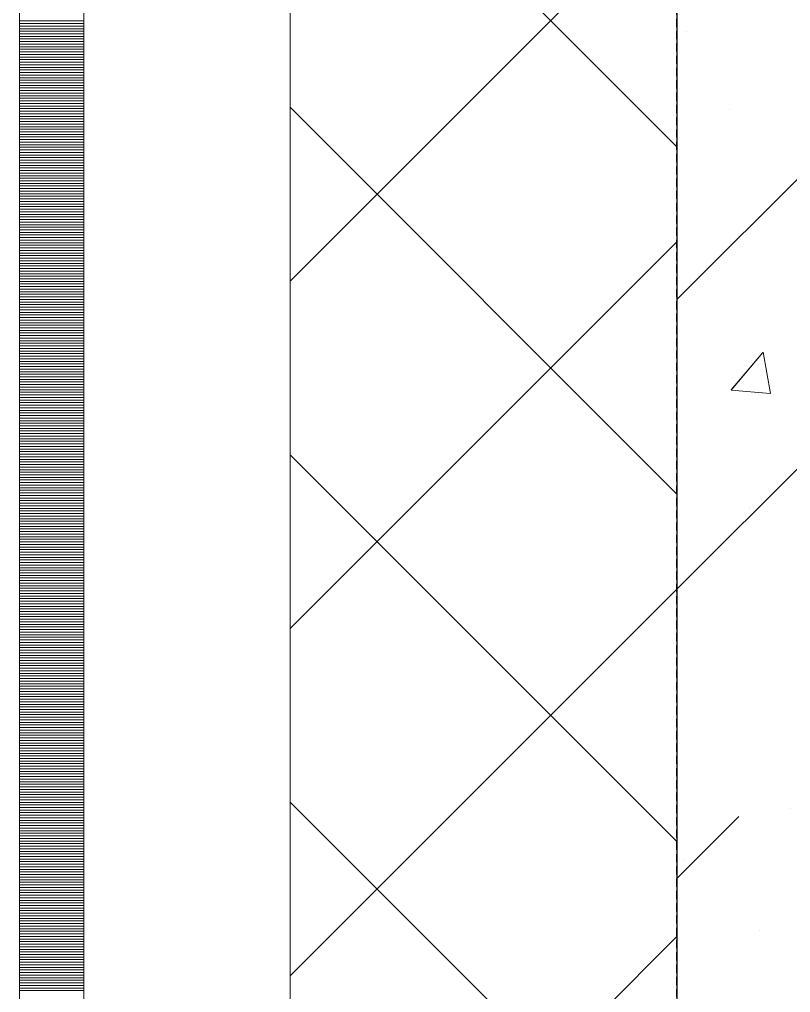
# Model space of a CAD drawing. Header units: millimetres. Extents: x 470010 to 1231400, y -134005 to 421770.
# Drawn here: x 672518.6 to 672817.6, y -70921.2 to -70543.9 of the extents above; entities that cross this region are included whole.
import ezdxf
from ezdxf.enums import TextEntityAlignment as Align

# ---------------------------------------------------------------- set-up
doc = ezdxf.new("R2010")
doc.units = ezdxf.units.MM
doc.linetypes.add('DASHED', pattern=[19.05, 12.7, -6.35])
doc.linetypes.add('HIDDEN2', pattern=[4.7625, 3.175, -1.5875])
doc.layers.get('Defpoints').update_dxf_attribs({"color": 140})
doc.layers.add('АР_Делит', color=120, linetype='Continuous', lineweight=0, plot=False)
for name, color, linetype, lineweight in [('АР_Колонны', 70, 'Continuous', 30), ('АР_Стены ЖБ', 7, 'Continuous', 35), ('АР_Стены ПЕНОблок', 52, 'Continuous', 20), ('АР_Тонкая', 254, 'Continuous', 5), ('АР_Утеплитель', 31, 'Continuous', 0), ('АР_Штриховка', 8, 'Continuous', 0)]:
    doc.layers.add(name, color=color, linetype=linetype, lineweight=lineweight)
doc.layers.add('РД_Оси_100', color=7, linetype='Continuous', lineweight=0, true_color=0x525252)
doc.styles.add('style1', font='ARIALN.TTF')

# ---------------------------------------------------------------- blocks, each defined once
blk = doc.blocks.new('СОШ_2200_АР_ОСИ_М100_28.05.24')
at = {"layer": 'АР_Делит', "color": 251, "linetype": 'DASHED', "true_color": 0x636466}
blk.add_lwpolyline([(114955, 135155), (114955, -355), (93595.036, -355), (93595.036, 13855), (94145, 13855), (94145, 68320), (66055, 68320), (66055, 13857.73), (83455, 13857.73), (83455, -355), (45245, -355), (45245, 13145), (44695, 13145), (44695, 26755), (45245, 26755), (45245, 68320), (20455, 68320), (20455, 26755), (27955, 26755), (27955, 13145), (-355, 13145), (-355, 100855)], dxfattribs=at)
blk = doc.blocks.new('A$C9108343f')
at = {"layer": 'АР_Колонны', "color": 18, "linetype": 'HIDDEN2', "lineweight": 25, "true_color": 0x000000}
blk.add_line((7054.96, 29005), (7054.96, 30205), dxfattribs=at)
at = {"layer": 'АР_Колонны', "color": 18, "linetype": 'Continuous', "lineweight": 15, "true_color": 0x000000}
blk.add_line((7054.96, 30205), (7054.96, 29005), dxfattribs=at)
blk.add_line((7054.96, 30205), (7054.96, 29005), dxfattribs=at)
at = {"layer": 'АР_Стены ЖБ', "color": 18, "linetype": 'Continuous', "lineweight": 30, "true_color": 0x000000}
blk.add_line((7054.96, 30205), (7054.96, 29005), dxfattribs=at)
at = {"layer": 'АР_Стены ПЕНОблок', "color": 18, "linetype": 'Continuous', "lineweight": 20, "true_color": 0x000000}
blk.add_line((7054.96, 97555), (7054.96, 21355), dxfattribs=at)
at = {"layer": 'АР_Тонкая', "color": 18, "linetype": 'Continuous', "lineweight": 5, "true_color": 0x000000}
for p, q in [((6799.96, 97555), (6799.96, 21355)), ((6824.96, 97555), (6824.96, 21355)), ((6824.96, 21355), (6824.96, 97555)), ((6904.96, 21355), (6904.96, 97555))]:
    blk.add_line(p, q, dxfattribs=at)
at = {"layer": 'АР_Утеплитель', "color": 18, "linetype": 'Continuous', "lineweight": 0, "true_color": 0x000000}
for p, q in [((6904.96, 97555), (6904.96, 21355)), ((7054.96, 21355), (7054.96, 97555))]:
    blk.add_line(p, q, dxfattribs=at)
at = {"layer": 'АР_Штриховка', "color": 18, "linetype": 'Continuous', "lineweight": 0, "true_color": 0x000000}
for p, q in [((7054.96, 29772.97), (6904.96, 29922.97)), ((6904.96, 29720.83), (7054.96, 29870.83)), ((6799.96, 29821.75), (6824.96, 29821.75)), ((6799.96, 29820.75), (6824.96, 29820.75)), ((6799.96, 29819.75), (6824.96, 29819.75)), ((6799.96, 29818.75), (6824.96, 29818.75)), ((6799.96, 29817.75), (6824.96, 29817.75)), ((6799.96, 29816.75), (6824.96, 29816.75)), ((7058.7, 29817.76), (7058.7, 29817.76)), ((6799.96, 29815.75), (6824.96, 29815.75)), ((6799.96, 29814.75), (6824.96, 29814.75)), ((6799.96, 29813.75), (6824.96, 29813.75)), ((6799.96, 29812.75), (6824.96, 29812.75)), ((6799.96, 29811.75), (6824.96, 29811.75)), ((6799.96, 29810.75), (6824.96, 29810.75)), ((6799.96, 29809.75), (6824.96, 29809.75)), ((6799.96, 29808.75), (6824.96, 29808.75)), ((6799.96, 29807.75), (6824.96, 29807.75)), ((6799.96, 29806.75), (6824.96, 29806.75)), ((6799.96, 29805.75), (6824.96, 29805.75)), ((6799.96, 29804.75), (6824.96, 29804.75)), ((6799.96, 29803.75), (6824.96, 29803.75)), ((6799.96, 29802.75), (6824.96, 29802.75)), ((6799.96, 29801.75), (6824.96, 29801.75)), ((6799.96, 29800.75), (6824.96, 29800.75)), ((6799.96, 29799.75), (6824.96, 29799.75)), ((6799.96, 29798.75), (6824.96, 29798.75)), ((6799.96, 29797.75), (6824.96, 29797.75)), ((6799.96, 29796.75), (6824.96, 29796.75)), ((6799.96, 29795.75), (6824.96, 29795.75)), ((6799.96, 29794.75), (6824.96, 29794.75)), ((6799.96, 29793.75), (6824.96, 29793.75)), ((6799.96, 29792.75), (6824.96, 29792.75)), ((6799.96, 29791.75), (6824.96, 29791.75)), ((6799.96, 29790.75), (6824.96, 29790.75)), ((6799.96, 29789.75), (6824.96, 29789.75)), ((6799.96, 29788.75), (6824.96, 29788.75)), ((6799.96, 29787.75), (6824.96, 29787.75)), ((6799.96, 29786.75), (6824.96, 29786.75)), ((7054.96, 29638.26), (6904.96, 29788.26)), ((7075.39, 29787.38), (7075.39, 29787.38)), ((6799.96, 29785.75), (6824.96, 29785.75)), ((6799.96, 29784.75), (6824.96, 29784.75)), ((6799.96, 29783.75), (6824.96, 29783.75)), ((6799.96, 29782.75), (6824.96, 29782.75)), ((6799.96, 29781.75), (6824.96, 29781.75)), ((6799.96, 29780.75), (6824.96, 29780.75)), ((6799.96, 29779.75), (6824.96, 29779.75)), ((6799.96, 29778.75), (6824.96, 29778.75)), ((6799.96, 29777.75), (6824.96, 29777.75)), ((6799.96, 29776.75), (6824.96, 29776.75)), ((6799.96, 29775.75), (6824.96, 29775.75)), ((6799.96, 29774.75), (6824.96, 29774.75)), ((6799.96, 29773.75), (6824.96, 29773.75)), ((6799.96, 29772.75), (6824.96, 29772.75)), ((6799.96, 29771.75), (6824.96, 29771.75)), ((6799.96, 29770.75), (6824.96, 29770.75)), ((6799.96, 29769.75), (6824.96, 29769.75)), ((6799.96, 29768.75), (6824.96, 29768.75)), ((6799.96, 29767.75), (6824.96, 29767.75)), ((6799.96, 29766.75), (6824.96, 29766.75)), ((6799.96, 29765.75), (6824.96, 29765.75)), ((6799.96, 29764.75), (6824.96, 29764.75)), ((6799.96, 29763.75), (6824.96, 29763.75)), ((6799.96, 29762.75), (6824.96, 29762.75)), ((6799.96, 29761.75), (6824.96, 29761.75)), ((6799.96, 29760.75), (6824.96, 29760.75)), ((6799.96, 29759.75), (6824.96, 29759.75)), ((6799.96, 29758.75), (6824.96, 29758.75)), ((6799.96, 29757.75), (6824.96, 29757.75)), ((6799.96, 29756.75), (6824.96, 29756.75)), ((6799.96, 29755.75), (6824.96, 29755.75)), ((6799.96, 29754.75), (6824.96, 29754.75)), ((6799.96, 29753.75), (6824.96, 29753.75)), ((6799.96, 29752.75), (6824.96, 29752.75)), ((6799.96, 29751.75), (6824.96, 29751.75)), ((6799.96, 29750.75), (6824.96, 29750.75)), ((6799.96, 29749.75), (6824.96, 29749.75)), ((6799.96, 29748.75), (6824.96, 29748.75)), ((6799.96, 29747.75), (6824.96, 29747.75)), ((6799.96, 29746.75), (6824.96, 29746.75)), ((6799.96, 29745.75), (6824.96, 29745.75)), ((6799.96, 29744.75), (6824.96, 29744.75)), ((6799.96, 29743.75), (6824.96, 29743.75)), ((6799.96, 29742.75), (6824.96, 29742.75)), ((6799.96, 29741.75), (6824.96, 29741.75)), ((6799.96, 29740.75), (6824.96, 29740.75)), ((6799.96, 29739.75), (6824.96, 29739.75)), ((6799.96, 29738.75), (6824.96, 29738.75)), ((6799.96, 29737.75), (6824.96, 29737.75)), ((6799.96, 29736.75), (6824.96, 29736.75)), ((6799.96, 29735.75), (6824.96, 29735.75)), ((6799.96, 29734.75), (6824.96, 29734.75)), ((6799.96, 29733.75), (6824.96, 29733.75)), ((6904.96, 29586.13), (7054.96, 29736.13)), ((6799.96, 29732.75), (6824.96, 29732.75)), ((6799.96, 29731.75), (6824.96, 29731.75)), ((6799.96, 29730.75), (6824.96, 29730.75)), ((6799.96, 29729.75), (6824.96, 29729.75)), ((6799.96, 29728.75), (6824.96, 29728.75)), ((6799.96, 29727.75), (6824.96, 29727.75)), ((6799.96, 29726.75), (6824.96, 29726.75)), ((6799.96, 29725.75), (6824.96, 29725.75)), ((6799.96, 29724.75), (6824.96, 29724.75)), ((6799.96, 29723.75), (6824.96, 29723.75)), ((6799.96, 29722.75), (6824.96, 29722.75)), ((6799.96, 29721.75), (6824.96, 29721.75)), ((6799.96, 29720.75), (6824.96, 29720.75)), ((6799.96, 29719.75), (6824.96, 29719.75)), ((6799.96, 29718.75), (6824.96, 29718.75)), ((6799.96, 29717.75), (6824.96, 29717.75)), ((6799.96, 29716.75), (6824.96, 29716.75)), ((6799.96, 29715.75), (6824.96, 29715.75)), ((6799.96, 29714.75), (6824.96, 29714.75)), ((6799.96, 29713.75), (6824.96, 29713.75)), ((6799.96, 29712.75), (6824.96, 29712.75)), ((6799.96, 29711.75), (6824.96, 29711.75)), ((6799.96, 29710.75), (6824.96, 29710.75)), ((6799.96, 29709.75), (6824.96, 29709.75)), ((6799.96, 29708.75), (6824.96, 29708.75)), ((6799.96, 29707.75), (6824.96, 29707.75)), ((6799.96, 29706.75), (6824.96, 29706.75)), ((6799.96, 29705.75), (6824.96, 29705.75)), ((6799.96, 29704.75), (6824.96, 29704.75)), ((6799.96, 29703.75), (6824.96, 29703.75)), ((6799.96, 29702.75), (6824.96, 29702.75)), ((6799.96, 29701.75), (6824.96, 29701.75)), ((6799.96, 29700.75), (6824.96, 29700.75)), ((6799.96, 29699.75), (6824.96, 29699.75)), ((6799.96, 29698.75), (6824.96, 29698.75)), ((6799.96, 29697.75), (6824.96, 29697.75)), ((6799.96, 29696.75), (6824.96, 29696.75)), ((6799.96, 29695.75), (6824.96, 29695.75)), ((6799.96, 29694.75), (6824.96, 29694.75)), ((6799.96, 29693.75), (6824.96, 29693.75)), ((6799.96, 29692.75), (6824.96, 29692.75)), ((6799.96, 29691.75), (6824.96, 29691.75)), ((7075.99, 29678.64), (7088.24, 29693.24)), ((7091.32, 29677.34), (7088.39, 29693.26)), ((6799.96, 29690.75), (6824.96, 29690.75)), ((6799.96, 29689.75), (6824.96, 29689.75)), ((6799.96, 29688.75), (6824.96, 29688.75)), ((6799.96, 29687.75), (6824.96, 29687.75)), ((6799.96, 29686.75), (6824.96, 29686.75)), ((6799.96, 29685.75), (6824.96, 29685.75)), ((6799.96, 29684.75), (6824.96, 29684.75)), ((6799.96, 29683.75), (6824.96, 29683.75)), ((6799.96, 29682.75), (6824.96, 29682.75)), ((6799.96, 29681.75), (6824.96, 29681.75)), ((6799.96, 29680.75), (6824.96, 29680.75)), ((6799.96, 29679.75), (6824.96, 29679.75)), ((6799.96, 29678.75), (6824.96, 29678.75)), ((6799.96, 29677.75), (6824.96, 29677.75)), ((6799.96, 29676.75), (6824.96, 29676.75)), ((7075.99, 29678.64), (7091.18, 29677.31)), ((6799.96, 29675.75), (6824.96, 29675.75)), ((6799.96, 29674.75), (6824.96, 29674.75)), ((6799.96, 29673.75), (6824.96, 29673.75)), ((6799.96, 29672.75), (6824.96, 29672.75)), ((6799.96, 29671.75), (6824.96, 29671.75)), ((6799.96, 29670.75), (6824.96, 29670.75)), ((6799.96, 29669.75), (6824.96, 29669.75)), ((6799.96, 29668.75), (6824.96, 29668.75)), ((6799.96, 29667.75), (6824.96, 29667.75)), ((6799.96, 29666.75), (6824.96, 29666.75)), ((6799.96, 29665.75), (6824.96, 29665.75)), ((6799.96, 29664.75), (6824.96, 29664.75)), ((6799.96, 29663.75), (6824.96, 29663.75)), ((6799.96, 29662.75), (6824.96, 29662.75)), ((6799.96, 29661.75), (6824.96, 29661.75)), ((6799.96, 29660.75), (6824.96, 29660.75)), ((6799.96, 29659.75), (6824.96, 29659.75)), ((6799.96, 29658.75), (6824.96, 29658.75)), ((6799.96, 29657.75), (6824.96, 29657.75)), ((6799.96, 29656.75), (6824.96, 29656.75)), ((6799.96, 29655.75), (6824.96, 29655.75)), ((6799.96, 29654.75), (6824.96, 29654.75)), ((6799.96, 29653.75), (6824.96, 29653.75)), ((6799.96, 29652.75), (6824.96, 29652.75)), ((6799.96, 29651.75), (6824.96, 29651.75)), ((6799.96, 29650.75), (6824.96, 29650.75)), ((7054.96, 29503.56), (6904.96, 29653.56)), ((6799.96, 29649.75), (6824.96, 29649.75)), ((6799.96, 29648.75), (6824.96, 29648.75)), ((6799.96, 29647.75), (6824.96, 29647.75)), ((6799.96, 29646.75), (6824.96, 29646.75)), ((6799.96, 29645.75), (6824.96, 29645.75)), ((6799.96, 29644.75), (6824.96, 29644.75)), ((6799.96, 29643.75), (6824.96, 29643.75)), ((6799.96, 29642.75), (6824.96, 29642.75)), ((6799.96, 29641.75), (6824.96, 29641.75)), ((6799.96, 29640.75), (6824.96, 29640.75)), ((6799.96, 29639.75), (6824.96, 29639.75)), ((6799.96, 29638.75), (6824.96, 29638.75)), ((6799.96, 29637.75), (6824.96, 29637.75)), ((6799.96, 29636.75), (6824.96, 29636.75)), ((6799.96, 29635.75), (6824.96, 29635.75)), ((6799.96, 29634.75), (6824.96, 29634.75)), ((6799.96, 29633.75), (6824.96, 29633.75)), ((6799.96, 29632.75), (6824.96, 29632.75)), ((6799.96, 29631.75), (6824.96, 29631.75)), ((7083.01, 29633), (7083.01, 29633)), ((6799.96, 29630.75), (6824.96, 29630.75)), ((6799.96, 29629.75), (6824.96, 29629.75)), ((6799.96, 29628.75), (6824.96, 29628.75)), ((6799.96, 29627.75), (6824.96, 29627.75)), ((6799.96, 29626.75), (6824.96, 29626.75)), ((6799.96, 29625.75), (6824.96, 29625.75)), ((6799.96, 29624.75), (6824.96, 29624.75)), ((6799.96, 29623.75), (6824.96, 29623.75)), ((6799.96, 29622.75), (6824.96, 29622.75)), ((6799.96, 29621.75), (6824.96, 29621.75)), ((6799.96, 29620.75), (6824.96, 29620.75)), ((6799.96, 29619.75), (6824.96, 29619.75)), ((6799.96, 29618.75), (6824.96, 29618.75)), ((6799.96, 29617.75), (6824.96, 29617.75)), ((6799.96, 29616.75), (6824.96, 29616.75)), ((6799.96, 29615.75), (6824.96, 29615.75)), ((6799.96, 29614.75), (6824.96, 29614.75)), ((6799.96, 29613.75), (6824.96, 29613.75)), ((6799.96, 29612.75), (6824.96, 29612.75)), ((6799.96, 29611.75), (6824.96, 29611.75)), ((6799.96, 29610.75), (6824.96, 29610.75)), ((6799.96, 29609.75), (6824.96, 29609.75)), ((6799.96, 29608.75), (6824.96, 29608.75)), ((6799.96, 29607.75), (6824.96, 29607.75)), ((6799.96, 29606.75), (6824.96, 29606.75)), ((6799.96, 29605.75), (6824.96, 29605.75)), ((6799.96, 29604.75), (6824.96, 29604.75)), ((6799.96, 29603.75), (6824.96, 29603.75)), ((6799.96, 29602.75), (6824.96, 29602.75)), ((6799.96, 29601.75), (6824.96, 29601.75)), ((6904.96, 29451.42), (7054.96, 29601.42)), ((6799.96, 29600.75), (6824.96, 29600.75)), ((6799.96, 29599.75), (6824.96, 29599.75)), ((6799.96, 29598.75), (6824.96, 29598.75)), ((6799.96, 29597.75), (6824.96, 29597.75)), ((6799.96, 29596.75), (6824.96, 29596.75)), ((6799.96, 29595.75), (6824.96, 29595.75)), ((6799.96, 29594.75), (6824.96, 29594.75)), ((6799.96, 29593.75), (6824.96, 29593.75)), ((6799.96, 29592.75), (6824.96, 29592.75)), ((6799.96, 29591.75), (6824.96, 29591.75)), ((6799.96, 29590.75), (6824.96, 29590.75)), ((6799.96, 29589.75), (6824.96, 29589.75)), ((6799.96, 29588.75), (6824.96, 29588.75)), ((6799.96, 29587.75), (6824.96, 29587.75)), ((6799.96, 29586.75), (6824.96, 29586.75)), ((6799.96, 29585.75), (6824.96, 29585.75)), ((6799.96, 29584.75), (6824.96, 29584.75)), ((6799.96, 29583.75), (6824.96, 29583.75)), ((6799.96, 29582.75), (6824.96, 29582.75)), ((6799.96, 29581.75), (6824.96, 29581.75)), ((6799.96, 29580.75), (6824.96, 29580.75)), ((6799.96, 29579.75), (6824.96, 29579.75)), ((6799.96, 29578.75), (6824.96, 29578.75)), ((6799.96, 29577.75), (6824.96, 29577.75)), ((6799.96, 29576.75), (6824.96, 29576.75)), ((6799.96, 29575.75), (6824.96, 29575.75)), ((6799.96, 29574.75), (6824.96, 29574.75)), ((6799.96, 29573.75), (6824.96, 29573.75)), ((6799.96, 29572.75), (6824.96, 29572.75)), ((6799.96, 29571.75), (6824.96, 29571.75)), ((6799.96, 29570.75), (6824.96, 29570.75)), ((6799.96, 29569.75), (6824.96, 29569.75)), ((6799.96, 29568.75), (6824.96, 29568.75)), ((6799.96, 29567.75), (6824.96, 29567.75)), ((6799.96, 29566.75), (6824.96, 29566.75)), ((6799.96, 29565.75), (6824.96, 29565.75)), ((6799.96, 29564.75), (6824.96, 29564.75)), ((6799.96, 29563.75), (6824.96, 29563.75)), ((6799.96, 29562.75), (6824.96, 29562.75)), ((6799.96, 29561.75), (6824.96, 29561.75)), ((6799.96, 29560.75), (6824.96, 29560.75)), ((6799.96, 29559.75), (6824.96, 29559.75)), ((6799.96, 29558.75), (6824.96, 29558.75)), ((6799.96, 29557.75), (6824.96, 29557.75)), ((6799.96, 29556.75), (6824.96, 29556.75)), ((6799.96, 29555.75), (6824.96, 29555.75)), ((6799.96, 29554.75), (6824.96, 29554.75)), ((6799.96, 29553.75), (6824.96, 29553.75)), ((6799.96, 29552.75), (6824.96, 29552.75)), ((6799.96, 29551.75), (6824.96, 29551.75)), ((6799.96, 29550.75), (6824.96, 29550.75)), ((6799.96, 29549.75), (6824.96, 29549.75)), ((6799.96, 29548.75), (6824.96, 29548.75)), ((6799.96, 29547.75), (6824.96, 29547.75)), ((6799.96, 29546.75), (6824.96, 29546.75)), ((6799.96, 29545.75), (6824.96, 29545.75)), ((6799.96, 29544.75), (6824.96, 29544.75)), ((6799.96, 29543.75), (6824.96, 29543.75)), ((6799.96, 29542.75), (6824.96, 29542.75)), ((6799.96, 29541.75), (6824.96, 29541.75)), ((6799.96, 29540.75), (6824.96, 29540.75)), ((6799.96, 29539.75), (6824.96, 29539.75)), ((6799.96, 29538.75), (6824.96, 29538.75)), ((6799.96, 29537.75), (6824.96, 29537.75)), ((6799.96, 29536.75), (6824.96, 29536.75)), ((6799.96, 29535.75), (6824.96, 29535.75)), ((6799.96, 29534.75), (6824.96, 29534.75)), ((6799.96, 29533.75), (6824.96, 29533.75)), ((7054.96, 29534.03), (7055.17, 29534.11)), ((7054.96, 29533.48), (7055.13, 29533.98)), ((6799.96, 29532.75), (6824.96, 29532.75)), ((6799.96, 29531.75), (6824.96, 29531.75)), ((6799.96, 29530.75), (6824.96, 29530.75)), ((6799.96, 29529.75), (6824.96, 29529.75)), ((6799.96, 29528.75), (6824.96, 29528.75)), ((6799.96, 29527.75), (6824.96, 29527.75)), ((6799.96, 29526.75), (6824.96, 29526.75)), ((6799.96, 29525.75), (6824.96, 29525.75)), ((6799.96, 29524.75), (6824.96, 29524.75)), ((6799.96, 29523.75), (6824.96, 29523.75)), ((6799.96, 29522.75), (6824.96, 29522.75)), ((6799.96, 29521.75), (6824.96, 29521.75)), ((6799.96, 29520.75), (6824.96, 29520.75)), ((6799.96, 29519.75), (6824.96, 29519.75)), ((6799.96, 29518.75), (6824.96, 29518.75)), ((7054.96, 29368.86), (6904.96, 29518.86)), ((6799.96, 29517.75), (6824.96, 29517.75)), ((6799.96, 29516.75), (6824.96, 29516.75)), ((6799.96, 29515.75), (6824.96, 29515.75)), ((6799.96, 29514.75), (6824.96, 29514.75)), ((7098.93, 29516.33), (7098.93, 29516.33)), ((6799.96, 29513.75), (6824.96, 29513.75)), ((6799.96, 29512.75), (6824.96, 29512.75)), ((6799.96, 29511.75), (6824.96, 29511.75)), ((6799.96, 29510.75), (6824.96, 29510.75)), ((6799.96, 29509.75), (6824.96, 29509.75)), ((6799.96, 29508.75), (6824.96, 29508.75)), ((6799.96, 29507.75), (6824.96, 29507.75)), ((6799.96, 29506.75), (6824.96, 29506.75)), ((6799.96, 29505.75), (6824.96, 29505.75)), ((6799.96, 29504.75), (6824.96, 29504.75)), ((6799.96, 29503.75), (6824.96, 29503.75)), ((6799.96, 29502.75), (6824.96, 29502.75)), ((6799.96, 29501.75), (6824.96, 29501.75)), ((6799.96, 29500.75), (6824.96, 29500.75)), ((6799.96, 29499.75), (6824.96, 29499.75)), ((6799.96, 29498.75), (6824.96, 29498.75)), ((6799.96, 29497.75), (6824.96, 29497.75)), ((6799.96, 29496.75), (6824.96, 29496.75)), ((6799.96, 29495.75), (6824.96, 29495.75)), ((7057.96, 29496.12), (7057.96, 29496.12)), ((6799.96, 29494.75), (6824.96, 29494.75)), ((6799.96, 29493.75), (6824.96, 29493.75)), ((6799.96, 29492.75), (6824.96, 29492.75)), ((6799.96, 29491.75), (6824.96, 29491.75)), ((6799.96, 29490.75), (6824.96, 29490.75)), ((6799.96, 29489.75), (6824.96, 29489.75)), ((6799.96, 29488.75), (6824.96, 29488.75)), ((6799.96, 29487.75), (6824.96, 29487.75)), ((6799.96, 29486.75), (6824.96, 29486.75)), ((6799.96, 29485.75), (6824.96, 29485.75)), ((6799.96, 29484.75), (6824.96, 29484.75)), ((6799.96, 29483.75), (6824.96, 29483.75)), ((6799.96, 29482.75), (6824.96, 29482.75)), ((6799.96, 29481.75), (6824.96, 29481.75)), ((6799.96, 29480.75), (6824.96, 29480.75)), ((6799.96, 29479.75), (6824.96, 29479.75)), ((6799.96, 29478.75), (6824.96, 29478.75)), ((6799.96, 29477.75), (6824.96, 29477.75)), ((6799.96, 29476.75), (6824.96, 29476.75)), ((6799.96, 29475.75), (6824.96, 29475.75)), ((6799.96, 29474.75), (6824.96, 29474.75)), ((6799.96, 29473.75), (6824.96, 29473.75)), ((6799.96, 29472.75), (6824.96, 29472.75)), ((6799.96, 29471.75), (6824.96, 29471.75)), ((6799.96, 29470.75), (6824.96, 29470.75)), ((6799.96, 29469.75), (6824.96, 29469.75)), ((7087.1, 29469.09), (7087.1, 29469.09)), ((6799.96, 29468.75), (6824.96, 29468.75)), ((6799.96, 29467.75), (6824.96, 29467.75)), ((6799.96, 29466.75), (6824.96, 29466.75)), ((6799.96, 29465.75), (6824.96, 29465.75)), ((6904.96, 29316.72), (7054.96, 29466.72)), ((6799.96, 29464.75), (6824.96, 29464.75)), ((6799.96, 29463.75), (6824.96, 29463.75)), ((6799.96, 29462.75), (6824.96, 29462.75)), ((6799.96, 29461.75), (6824.96, 29461.75)), ((6799.96, 29460.75), (6824.96, 29460.75)), ((6799.96, 29459.75), (6824.96, 29459.75)), ((6799.96, 29458.75), (6824.96, 29458.75)), ((6799.96, 29457.75), (6824.96, 29457.75)), ((6799.96, 29456.75), (6824.96, 29456.75)), ((6799.96, 29455.75), (6824.96, 29455.75)), ((6799.96, 29454.75), (6824.96, 29454.75)), ((6799.96, 29453.75), (6824.96, 29453.75)), ((6799.96, 29452.75), (6824.96, 29452.75)), ((6799.96, 29451.75), (6824.96, 29451.75)), ((6799.96, 29450.75), (6824.96, 29450.75)), ((6799.96, 29449.75), (6824.96, 29449.75)), ((6799.96, 29448.75), (6824.96, 29448.75)), ((6799.96, 29447.75), (6824.96, 29447.75)), ((6799.96, 29446.75), (6824.96, 29446.75)), ((6799.96, 29445.75), (6824.96, 29445.75))]:
    blk.add_line(p, q, dxfattribs=at)
at = {"layer": 'АР_Штриховка', "color": 18, "linetype": 'Continuous', "lineweight": 5, "true_color": 0x000000}
for p, q in [((7054.96, 29713.68), (7163.18, 29821.9)), ((7054.96, 29601.42), (7274.96, 29821.42)), ((7054.96, 29489.17), (7078.99, 29513.2))]:
    blk.add_line(p, q, dxfattribs=at)
at = {"layer": 'РД_Оси_100'}
blk.add_blockref('СОШ_2200_АР_ОСИ_М100_28.05.24', (7154.96, 6755), dxfattribs=at)
at = {"layer": 'Defpoints', "color": 18, "true_color": 0x000000, "style": 'style1'}
for p in [(143949.34, 316089.12), (143974.98, 281639.5), (143890.4, 273244.71), (143839.99, 264276.81), (143967.75, 254892.38), (12251.96, 104178.14), (12382.58, 96023.14)]:
    blk.add_attdef('АР-ПОМЕЩЕНИЕ:НАИМЕНОВАНИЕ', text='', height=100, dxfattribs=at).set_placement(p, align=Align.MIDDLE)
at = {"layer": 'Defpoints', "color": 18, "true_color": 0x000000, "style": 'style1', "flags": 8}
for p in [(143951.3, 279099.09), (143848.34, 269251.11), (143875.33, 260094.25), (144049.74, 250824.7), (163419.28, 238153.36), (155897.46, 237965.97), (183037.2, 237965.97), (143342.94, 237876.19)]:
    blk.add_attdef('АР-ПОМЕЩЕНИЕ:НАИМЕНОВАНИЕ', text='', height=100, dxfattribs=at).set_placement(p, align=Align.MIDDLE)

msp = doc.modelspace()

# ---------------------------------------------------------------- linework, layer by layer
at = {"layer": 'АР_Колонны', "color": 18, "linetype": 'HIDDEN2', "lineweight": 25, "true_color": 0x000000}
msp.add_line((672773.57, -71361.242), (672773.57, -70161.242), dxfattribs=at)
at = {"layer": 'АР_Колонны', "color": 18, "linetype": 'Continuous', "lineweight": 15, "true_color": 0x000000}
msp.add_line((672773.57, -70161.242), (672773.57, -71361.242), dxfattribs=at)
msp.add_line((672773.57, -70161.242), (672773.57, -71361.242), dxfattribs=at)
at = {"layer": 'АР_Стены ЖБ', "color": 18, "linetype": 'Continuous', "lineweight": 30, "true_color": 0x000000}
msp.add_line((672773.57, -70161.242), (672773.57, -71361.242), dxfattribs=at)
at = {"layer": 'АР_Стены ПЕНОблок', "color": 18, "linetype": 'Continuous', "lineweight": 20, "true_color": 0x000000}
msp.add_line((672773.57, -2811.242), (672773.57, -79011.242), dxfattribs=at)
at = {"layer": 'АР_Тонкая', "color": 18, "linetype": 'Continuous', "lineweight": 5, "true_color": 0x000000}
for p, q in [((672518.57, -2811.242), (672518.57, -79011.242)), ((672543.57, -2811.242), (672543.57, -79011.242)), ((672543.57, -79011.242), (672543.57, -2811.242)), ((672623.57, -79011.242), (672623.57, -2811.242))]:
    msp.add_line(p, q, dxfattribs=at)
at = {"layer": 'АР_Утеплитель', "color": 18, "linetype": 'Continuous', "lineweight": 0, "true_color": 0x000000}
for p, q in [((672623.57, -2811.242), (672623.57, -79011.242)), ((672773.57, -79011.242), (672773.57, -2811.242))]:
    msp.add_line(p, q, dxfattribs=at)
at = {"layer": 'АР_Штриховка', "color": 18, "linetype": 'Continuous', "lineweight": 0, "true_color": 0x000000}
for p, q in [((672773.57, -70593.274), (672623.57, -70443.274)), ((672623.57, -70645.411), (672773.57, -70495.411)), ((672518.57, -70544.492), (672543.57, -70544.492)), ((672518.57, -70545.492), (672543.57, -70545.492)), ((672518.57, -70546.492), (672543.57, -70546.492)), ((672518.57, -70547.492), (672543.57, -70547.492)), ((672518.57, -70548.492), (672543.57, -70548.492)), ((672518.57, -70549.492), (672543.57, -70549.492)), ((672518.57, -70550.492), (672543.57, -70550.492)), ((672518.57, -70551.492), (672543.57, -70551.492)), ((672518.57, -70552.492), (672543.57, -70552.492)), ((672518.57, -70553.492), (672543.57, -70553.492)), ((672518.57, -70554.492), (672543.57, -70554.492)), ((672518.57, -70555.492), (672543.57, -70555.492)), ((672518.57, -70556.492), (672543.57, -70556.492)), ((672518.57, -70557.492), (672543.57, -70557.492)), ((672518.57, -70558.492), (672543.57, -70558.492)), ((672518.57, -70559.492), (672543.57, -70559.492)), ((672518.57, -70560.492), (672543.57, -70560.492)), ((672518.57, -70561.492), (672543.57, -70561.492)), ((672518.57, -70562.492), (672543.57, -70562.492)), ((672518.57, -70563.492), (672543.57, -70563.492)), ((672518.57, -70564.492), (672543.57, -70564.492)), ((672518.57, -70565.492), (672543.57, -70565.492)), ((672518.57, -70566.492), (672543.57, -70566.492)), ((672518.57, -70567.492), (672543.57, -70567.492)), ((672518.57, -70568.492), (672543.57, -70568.492)), ((672518.57, -70569.492), (672543.57, -70569.492)), ((672518.57, -70570.492), (672543.57, -70570.492)), ((672518.57, -70571.492), (672543.57, -70571.492)), ((672518.57, -70572.492), (672543.57, -70572.492)), ((672518.57, -70573.492), (672543.57, -70573.492)), ((672518.57, -70574.492), (672543.57, -70574.492)), ((672518.57, -70575.492), (672543.57, -70575.492)), ((672518.57, -70576.492), (672543.57, -70576.492)), ((672518.57, -70577.492), (672543.57, -70577.492)), ((672518.57, -70578.492), (672543.57, -70578.492)), ((672773.57, -70727.978), (672623.57, -70577.978)), ((672518.57, -70579.492), (672543.57, -70579.492)), ((672518.57, -70580.492), (672543.57, -70580.492)), ((672518.57, -70581.492), (672543.57, -70581.492)), ((672518.57, -70582.492), (672543.57, -70582.492)), ((672518.57, -70583.492), (672543.57, -70583.492)), ((672518.57, -70584.492), (672543.57, -70584.492)), ((672518.57, -70585.492), (672543.57, -70585.492)), ((672518.57, -70586.492), (672543.57, -70586.492)), ((672518.57, -70587.492), (672543.57, -70587.492)), ((672518.57, -70588.492), (672543.57, -70588.492)), ((672518.57, -70589.492), (672543.57, -70589.492)), ((672518.57, -70590.492), (672543.57, -70590.492)), ((672518.57, -70591.492), (672543.57, -70591.492)), ((672518.57, -70592.492), (672543.57, -70592.492)), ((672518.57, -70593.492), (672543.57, -70593.492)), ((672518.57, -70594.492), (672543.57, -70594.492)), ((672518.57, -70595.492), (672543.57, -70595.492)), ((672518.57, -70596.492), (672543.57, -70596.492)), ((672518.57, -70597.492), (672543.57, -70597.492)), ((672518.57, -70598.492), (672543.57, -70598.492)), ((672518.57, -70599.492), (672543.57, -70599.492)), ((672518.57, -70600.492), (672543.57, -70600.492)), ((672518.57, -70601.492), (672543.57, -70601.492)), ((672518.57, -70602.492), (672543.57, -70602.492)), ((672518.57, -70603.492), (672543.57, -70603.492)), ((672518.57, -70604.492), (672543.57, -70604.492)), ((672518.57, -70605.492), (672543.57, -70605.492)), ((672518.57, -70606.492), (672543.57, -70606.492)), ((672518.57, -70607.492), (672543.57, -70607.492)), ((672518.57, -70608.492), (672543.57, -70608.492)), ((672518.57, -70609.492), (672543.57, -70609.492)), ((672518.57, -70610.492), (672543.57, -70610.492)), ((672518.57, -70611.492), (672543.57, -70611.492)), ((672518.57, -70612.492), (672543.57, -70612.492)), ((672518.57, -70613.492), (672543.57, -70613.492)), ((672518.57, -70614.492), (672543.57, -70614.492)), ((672518.57, -70615.492), (672543.57, -70615.492)), ((672518.57, -70616.492), (672543.57, -70616.492)), ((672518.57, -70617.492), (672543.57, -70617.492)), ((672518.57, -70618.492), (672543.57, -70618.492)), ((672518.57, -70619.492), (672543.57, -70619.492)), ((672518.57, -70620.492), (672543.57, -70620.492)), ((672518.57, -70621.492), (672543.57, -70621.492)), ((672518.57, -70622.492), (672543.57, -70622.492)), ((672518.57, -70623.492), (672543.57, -70623.492)), ((672518.57, -70624.492), (672543.57, -70624.492)), ((672518.57, -70625.492), (672543.57, -70625.492)), ((672518.57, -70626.492), (672543.57, -70626.492)), ((672518.57, -70627.492), (672543.57, -70627.492)), ((672518.57, -70628.492), (672543.57, -70628.492)), ((672518.57, -70629.492), (672543.57, -70629.492)), ((672518.57, -70630.492), (672543.57, -70630.492)), ((672623.57, -70780.115), (672773.57, -70630.115)), ((672518.57, -70631.492), (672543.57, -70631.492)), ((672518.57, -70632.492), (672543.57, -70632.492)), ((672518.57, -70633.492), (672543.57, -70633.492)), ((672518.57, -70634.492), (672543.57, -70634.492)), ((672518.57, -70635.492), (672543.57, -70635.492)), ((672518.57, -70636.492), (672543.57, -70636.492)), ((672518.57, -70637.492), (672543.57, -70637.492)), ((672518.57, -70638.492), (672543.57, -70638.492)), ((672518.57, -70639.492), (672543.57, -70639.492)), ((672518.57, -70640.492), (672543.57, -70640.492)), ((672518.57, -70641.492), (672543.57, -70641.492)), ((672518.57, -70642.492), (672543.57, -70642.492)), ((672518.57, -70643.492), (672543.57, -70643.492)), ((672518.57, -70644.492), (672543.57, -70644.492)), ((672518.57, -70645.492), (672543.57, -70645.492)), ((672518.57, -70646.492), (672543.57, -70646.492)), ((672518.57, -70647.492), (672543.57, -70647.492)), ((672518.57, -70648.492), (672543.57, -70648.492)), ((672518.57, -70649.492), (672543.57, -70649.492)), ((672518.57, -70650.492), (672543.57, -70650.492)), ((672518.57, -70651.492), (672543.57, -70651.492)), ((672518.57, -70652.492), (672543.57, -70652.492)), ((672518.57, -70653.492), (672543.57, -70653.492)), ((672518.57, -70654.492), (672543.57, -70654.492)), ((672518.57, -70655.492), (672543.57, -70655.492)), ((672518.57, -70656.492), (672543.57, -70656.492)), ((672518.57, -70657.492), (672543.57, -70657.492)), ((672518.57, -70658.492), (672543.57, -70658.492)), ((672518.57, -70659.492), (672543.57, -70659.492)), ((672518.57, -70660.492), (672543.57, -70660.492)), ((672518.57, -70661.492), (672543.57, -70661.492)), ((672518.57, -70662.492), (672543.57, -70662.492)), ((672518.57, -70663.492), (672543.57, -70663.492)), ((672518.57, -70664.492), (672543.57, -70664.492)), ((672518.57, -70665.492), (672543.57, -70665.492)), ((672518.57, -70666.492), (672543.57, -70666.492)), ((672518.57, -70667.492), (672543.57, -70667.492)), ((672518.57, -70668.492), (672543.57, -70668.492)), ((672518.57, -70669.492), (672543.57, -70669.492)), ((672518.57, -70670.492), (672543.57, -70670.492)), ((672518.57, -70671.492), (672543.57, -70671.492)), ((672518.57, -70672.492), (672543.57, -70672.492)), ((672518.57, -70673.492), (672543.57, -70673.492)), ((672518.57, -70674.492), (672543.57, -70674.492)), ((672518.57, -70675.492), (672543.57, -70675.492)), ((672518.57, -70676.492), (672543.57, -70676.492)), ((672794.607, -70687.598), (672806.852, -70673.005)), ((672809.935, -70688.904), (672806.998, -70672.982)), ((672518.57, -70677.492), (672543.57, -70677.492)), ((672518.57, -70678.492), (672543.57, -70678.492)), ((672518.57, -70679.492), (672543.57, -70679.492)), ((672518.57, -70680.492), (672543.57, -70680.492)), ((672518.57, -70681.492), (672543.57, -70681.492)), ((672518.57, -70682.492), (672543.57, -70682.492)), ((672518.57, -70683.492), (672543.57, -70683.492)), ((672518.57, -70684.492), (672543.57, -70684.492)), ((672518.57, -70685.492), (672543.57, -70685.492)), ((672518.57, -70686.492), (672543.57, -70686.492)), ((672518.57, -70687.492), (672543.57, -70687.492)), ((672794.606, -70687.602), (672809.788, -70688.93)), ((672518.57, -70688.492), (672543.57, -70688.492)), ((672518.57, -70689.492), (672543.57, -70689.492)), ((672518.57, -70690.492), (672543.57, -70690.492)), ((672518.57, -70691.492), (672543.57, -70691.492)), ((672518.57, -70692.492), (672543.57, -70692.492)), ((672518.57, -70693.492), (672543.57, -70693.492)), ((672518.57, -70694.492), (672543.57, -70694.492)), ((672518.57, -70695.492), (672543.57, -70695.492)), ((672518.57, -70696.492), (672543.57, -70696.492)), ((672518.57, -70697.492), (672543.57, -70697.492)), ((672518.57, -70698.492), (672543.57, -70698.492)), ((672518.57, -70699.492), (672543.57, -70699.492)), ((672518.57, -70700.492), (672543.57, -70700.492)), ((672518.57, -70701.492), (672543.57, -70701.492)), ((672518.57, -70702.492), (672543.57, -70702.492)), ((672518.57, -70703.492), (672543.57, -70703.492)), ((672518.57, -70704.492), (672543.57, -70704.492)), ((672518.57, -70705.492), (672543.57, -70705.492)), ((672518.57, -70706.492), (672543.57, -70706.492)), ((672518.57, -70707.492), (672543.57, -70707.492)), ((672518.57, -70708.492), (672543.57, -70708.492)), ((672518.57, -70709.492), (672543.57, -70709.492)), ((672518.57, -70710.492), (672543.57, -70710.492)), ((672518.57, -70711.492), (672543.57, -70711.492)), ((672518.57, -70712.492), (672543.57, -70712.492)), ((672518.57, -70713.492), (672543.57, -70713.492)), ((672773.57, -70862.682), (672623.57, -70712.682)), ((672518.57, -70714.492), (672543.57, -70714.492)), ((672518.57, -70715.492), (672543.57, -70715.492)), ((672518.57, -70716.492), (672543.57, -70716.492)), ((672518.57, -70717.492), (672543.57, -70717.492)), ((672518.57, -70718.492), (672543.57, -70718.492)), ((672518.57, -70719.492), (672543.57, -70719.492)), ((672518.57, -70720.492), (672543.57, -70720.492)), ((672518.57, -70721.492), (672543.57, -70721.492)), ((672518.57, -70722.492), (672543.57, -70722.492)), ((672518.57, -70723.492), (672543.57, -70723.492)), ((672518.57, -70724.492), (672543.57, -70724.492)), ((672518.57, -70725.492), (672543.57, -70725.492)), ((672518.57, -70726.492), (672543.57, -70726.492)), ((672518.57, -70727.492), (672543.57, -70727.492)), ((672518.57, -70728.492), (672543.57, -70728.492)), ((672518.57, -70729.492), (672543.57, -70729.492)), ((672518.57, -70730.492), (672543.57, -70730.492)), ((672518.57, -70731.492), (672543.57, -70731.492)), ((672518.57, -70732.492), (672543.57, -70732.492)), ((672518.57, -70733.492), (672543.57, -70733.492)), ((672518.57, -70734.492), (672543.57, -70734.492)), ((672518.57, -70735.492), (672543.57, -70735.492)), ((672518.57, -70736.492), (672543.57, -70736.492)), ((672518.57, -70737.492), (672543.57, -70737.492)), ((672518.57, -70738.492), (672543.57, -70738.492)), ((672518.57, -70739.492), (672543.57, -70739.492)), ((672518.57, -70740.492), (672543.57, -70740.492)), ((672518.57, -70741.492), (672543.57, -70741.492)), ((672518.57, -70742.492), (672543.57, -70742.492)), ((672518.57, -70743.492), (672543.57, -70743.492)), ((672518.57, -70744.492), (672543.57, -70744.492)), ((672518.57, -70745.492), (672543.57, -70745.492)), ((672518.57, -70746.492), (672543.57, -70746.492)), ((672518.57, -70747.492), (672543.57, -70747.492)), ((672518.57, -70748.492), (672543.57, -70748.492)), ((672518.57, -70749.492), (672543.57, -70749.492)), ((672518.57, -70750.492), (672543.57, -70750.492)), ((672518.57, -70751.492), (672543.57, -70751.492)), ((672518.57, -70752.492), (672543.57, -70752.492)), ((672518.57, -70753.492), (672543.57, -70753.492)), ((672518.57, -70754.492), (672543.57, -70754.492)), ((672518.57, -70755.492), (672543.57, -70755.492)), ((672518.57, -70756.492), (672543.57, -70756.492)), ((672518.57, -70757.492), (672543.57, -70757.492)), ((672518.57, -70758.492), (672543.57, -70758.492)), ((672518.57, -70759.492), (672543.57, -70759.492)), ((672518.57, -70760.492), (672543.57, -70760.492)), ((672518.57, -70761.492), (672543.57, -70761.492)), ((672518.57, -70762.492), (672543.57, -70762.492)), ((672518.57, -70763.492), (672543.57, -70763.492)), ((672518.57, -70764.492), (672543.57, -70764.492)), ((672518.57, -70765.492), (672543.57, -70765.492)), ((672518.57, -70766.492), (672543.57, -70766.492)), ((672623.57, -70914.819), (672773.57, -70764.819)), ((672518.57, -70767.492), (672543.57, -70767.492)), ((672518.57, -70768.492), (672543.57, -70768.492)), ((672518.57, -70769.492), (672543.57, -70769.492)), ((672518.57, -70770.492), (672543.57, -70770.492)), ((672518.57, -70771.492), (672543.57, -70771.492)), ((672518.57, -70772.492), (672543.57, -70772.492)), ((672518.57, -70773.492), (672543.57, -70773.492)), ((672518.57, -70774.492), (672543.57, -70774.492)), ((672518.57, -70775.492), (672543.57, -70775.492)), ((672518.57, -70776.492), (672543.57, -70776.492)), ((672518.57, -70777.492), (672543.57, -70777.492)), ((672518.57, -70778.492), (672543.57, -70778.492)), ((672518.57, -70779.492), (672543.57, -70779.492)), ((672518.57, -70780.492), (672543.57, -70780.492)), ((672518.57, -70781.492), (672543.57, -70781.492)), ((672518.57, -70782.492), (672543.57, -70782.492)), ((672518.57, -70783.492), (672543.57, -70783.492)), ((672518.57, -70784.492), (672543.57, -70784.492)), ((672518.57, -70785.492), (672543.57, -70785.492)), ((672518.57, -70786.492), (672543.57, -70786.492)), ((672518.57, -70787.492), (672543.57, -70787.492)), ((672518.57, -70788.492), (672543.57, -70788.492)), ((672518.57, -70789.492), (672543.57, -70789.492)), ((672518.57, -70790.492), (672543.57, -70790.492)), ((672518.57, -70791.492), (672543.57, -70791.492)), ((672518.57, -70792.492), (672543.57, -70792.492)), ((672518.57, -70793.492), (672543.57, -70793.492)), ((672518.57, -70794.492), (672543.57, -70794.492)), ((672518.57, -70795.492), (672543.57, -70795.492)), ((672518.57, -70796.492), (672543.57, -70796.492)), ((672518.57, -70797.492), (672543.57, -70797.492)), ((672518.57, -70798.492), (672543.57, -70798.492)), ((672518.57, -70799.492), (672543.57, -70799.492)), ((672518.57, -70800.492), (672543.57, -70800.492)), ((672518.57, -70801.492), (672543.57, -70801.492)), ((672518.57, -70802.492), (672543.57, -70802.492)), ((672518.57, -70803.492), (672543.57, -70803.492)), ((672518.57, -70804.492), (672543.57, -70804.492)), ((672518.57, -70805.492), (672543.57, -70805.492)), ((672518.57, -70806.492), (672543.57, -70806.492)), ((672518.57, -70807.492), (672543.57, -70807.492)), ((672518.57, -70808.492), (672543.57, -70808.492)), ((672518.57, -70809.492), (672543.57, -70809.492)), ((672518.57, -70810.492), (672543.57, -70810.492)), ((672518.57, -70811.492), (672543.57, -70811.492)), ((672518.57, -70812.492), (672543.57, -70812.492)), ((672518.57, -70813.492), (672543.57, -70813.492)), ((672518.57, -70814.492), (672543.57, -70814.492)), ((672518.57, -70815.492), (672543.57, -70815.492)), ((672518.57, -70816.492), (672543.57, -70816.492)), ((672518.57, -70817.492), (672543.57, -70817.492)), ((672518.57, -70818.492), (672543.57, -70818.492)), ((672518.57, -70819.492), (672543.57, -70819.492)), ((672518.57, -70820.492), (672543.57, -70820.492)), ((672518.57, -70821.492), (672543.57, -70821.492)), ((672518.57, -70822.492), (672543.57, -70822.492)), ((672518.57, -70823.492), (672543.57, -70823.492)), ((672518.57, -70824.492), (672543.57, -70824.492)), ((672518.57, -70825.492), (672543.57, -70825.492)), ((672518.57, -70826.492), (672543.57, -70826.492)), ((672518.57, -70827.492), (672543.57, -70827.492)), ((672518.57, -70828.492), (672543.57, -70828.492)), ((672518.57, -70829.492), (672543.57, -70829.492)), ((672518.57, -70830.492), (672543.57, -70830.492)), ((672518.57, -70831.492), (672543.57, -70831.492)), ((672518.57, -70832.492), (672543.57, -70832.492)), ((672518.57, -70833.492), (672543.57, -70833.492)), ((672518.57, -70834.492), (672543.57, -70834.492)), ((672773.57, -70832.216), (672773.784, -70832.134)), ((672773.57, -70832.764), (672773.738, -70832.261)), ((672518.57, -70835.492), (672543.57, -70835.492)), ((672518.57, -70836.492), (672543.57, -70836.492)), ((672518.57, -70837.492), (672543.57, -70837.492)), ((672518.57, -70838.492), (672543.57, -70838.492)), ((672518.57, -70839.492), (672543.57, -70839.492)), ((672518.57, -70840.492), (672543.57, -70840.492)), ((672518.57, -70841.492), (672543.57, -70841.492)), ((672518.57, -70842.492), (672543.57, -70842.492)), ((672518.57, -70843.492), (672543.57, -70843.492)), ((672518.57, -70844.492), (672543.57, -70844.492)), ((672518.57, -70845.492), (672543.57, -70845.492)), ((672518.57, -70846.492), (672543.57, -70846.492)), ((672518.57, -70847.492), (672543.57, -70847.492)), ((672518.57, -70848.492), (672543.57, -70848.492)), ((672518.57, -70849.492), (672543.57, -70849.492)), ((672773.57, -70997.386), (672623.57, -70847.386)), ((672518.57, -70850.492), (672543.57, -70850.492)), ((672518.57, -70851.492), (672543.57, -70851.492)), ((672518.57, -70852.492), (672543.57, -70852.492)), ((672518.57, -70853.492), (672543.57, -70853.492)), ((672518.57, -70854.492), (672543.57, -70854.492)), ((672518.57, -70855.492), (672543.57, -70855.492)), ((672518.57, -70856.492), (672543.57, -70856.492)), ((672518.57, -70857.492), (672543.57, -70857.492)), ((672518.57, -70858.492), (672543.57, -70858.492)), ((672518.57, -70859.492), (672543.57, -70859.492)), ((672518.57, -70860.492), (672543.57, -70860.492)), ((672518.57, -70861.492), (672543.57, -70861.492)), ((672518.57, -70862.492), (672543.57, -70862.492)), ((672518.57, -70863.492), (672543.57, -70863.492)), ((672518.57, -70864.492), (672543.57, -70864.492)), ((672518.57, -70865.492), (672543.57, -70865.492)), ((672518.57, -70866.492), (672543.57, -70866.492)), ((672518.57, -70867.492), (672543.57, -70867.492)), ((672518.57, -70868.492), (672543.57, -70868.492)), ((672518.57, -70869.492), (672543.57, -70869.492)), ((672518.57, -70870.492), (672543.57, -70870.492)), ((672518.57, -70871.492), (672543.57, -70871.492)), ((672518.57, -70872.492), (672543.57, -70872.492)), ((672518.57, -70873.492), (672543.57, -70873.492)), ((672518.57, -70874.492), (672543.57, -70874.492)), ((672518.57, -70875.492), (672543.57, -70875.492)), ((672518.57, -70876.492), (672543.57, -70876.492)), ((672518.57, -70877.492), (672543.57, -70877.492)), ((672518.57, -70878.492), (672543.57, -70878.492)), ((672518.57, -70879.492), (672543.57, -70879.492)), ((672518.57, -70880.492), (672543.57, -70880.492)), ((672518.57, -70881.492), (672543.57, -70881.492)), ((672518.57, -70882.492), (672543.57, -70882.492)), ((672518.57, -70883.492), (672543.57, -70883.492)), ((672518.57, -70884.492), (672543.57, -70884.492)), ((672518.57, -70885.492), (672543.57, -70885.492)), ((672518.57, -70886.492), (672543.57, -70886.492)), ((672518.57, -70887.492), (672543.57, -70887.492)), ((672518.57, -70888.492), (672543.57, -70888.492)), ((672518.57, -70889.492), (672543.57, -70889.492)), ((672518.57, -70890.492), (672543.57, -70890.492)), ((672518.57, -70891.492), (672543.57, -70891.492)), ((672518.57, -70892.492), (672543.57, -70892.492)), ((672518.57, -70893.492), (672543.57, -70893.492)), ((672518.57, -70894.492), (672543.57, -70894.492)), ((672518.57, -70895.492), (672543.57, -70895.492)), ((672518.57, -70896.492), (672543.57, -70896.492)), ((672518.57, -70897.492), (672543.57, -70897.492)), ((672518.57, -70898.492), (672543.57, -70898.492)), ((672518.57, -70899.492), (672543.57, -70899.492)), ((672518.57, -70900.492), (672543.57, -70900.492)), ((672518.57, -70901.492), (672543.57, -70901.492)), ((672518.57, -70902.492), (672543.57, -70902.492)), ((672623.57, -71049.523), (672773.57, -70899.523)), ((672518.57, -70903.492), (672543.57, -70903.492)), ((672518.57, -70904.492), (672543.57, -70904.492)), ((672518.57, -70905.492), (672543.57, -70905.492)), ((672518.57, -70906.492), (672543.57, -70906.492)), ((672518.57, -70907.492), (672543.57, -70907.492)), ((672518.57, -70908.492), (672543.57, -70908.492)), ((672518.57, -70909.492), (672543.57, -70909.492)), ((672518.57, -70910.492), (672543.57, -70910.492)), ((672518.57, -70911.492), (672543.57, -70911.492)), ((672518.57, -70912.492), (672543.57, -70912.492)), ((672518.57, -70913.492), (672543.57, -70913.492)), ((672518.57, -70914.492), (672543.57, -70914.492)), ((672518.57, -70915.492), (672543.57, -70915.492)), ((672518.57, -70916.492), (672543.57, -70916.492)), ((672518.57, -70917.492), (672543.57, -70917.492)), ((672518.57, -70918.492), (672543.57, -70918.492)), ((672518.57, -70919.492), (672543.57, -70919.492)), ((672518.57, -70920.492), (672543.57, -70920.492))]:
    msp.add_line(p, q, dxfattribs=at)
at = {"layer": 'АР_Штриховка', "color": 18, "linetype": 'Continuous', "lineweight": 5, "true_color": 0x000000}
for p, q in [((672773.57, -70652.566), (672881.793, -70544.343)), ((672773.57, -70764.819), (672993.57, -70544.819)), ((672773.57, -70877.072), (672797.603, -70853.039))]:
    msp.add_line(p, q, dxfattribs=at)

# ---------------------------------------------------------------- block references
msp.add_blockref('A$C9108343f', (665718.612, -100366.242))
at = {"layer": 'РД_Оси_100'}
msp.add_blockref('СОШ_2200_АР_ОСИ_М100_28.05.24', (672873.57, -93611.242), dxfattribs=at)

doc.saveas('drawing.dxf')
